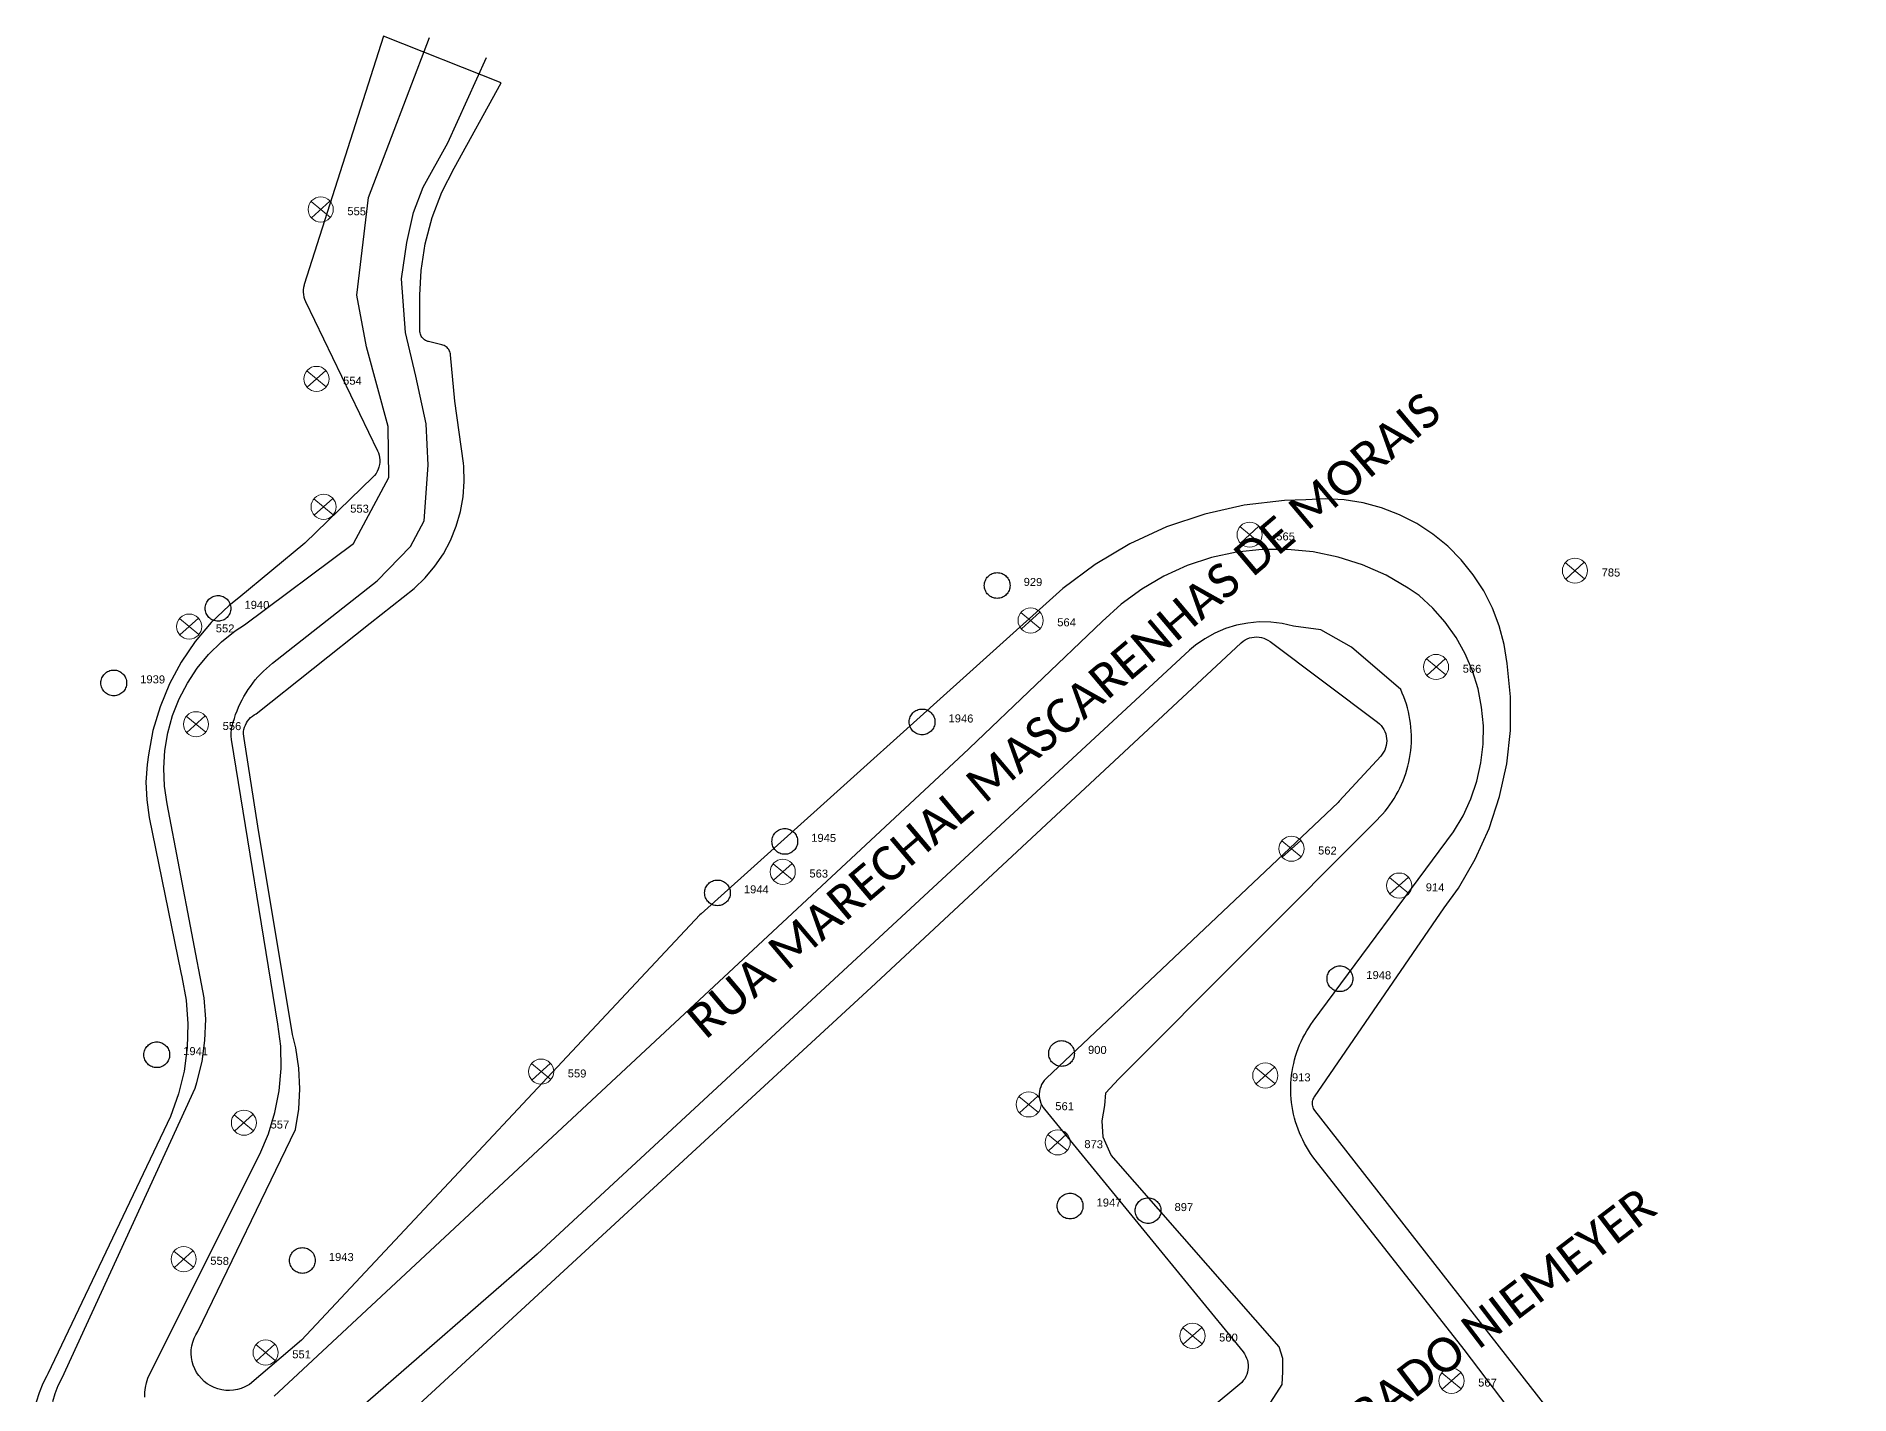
# Model space of a CAD drawing. Header units: millimetres. Extents: x 676447 to 689606, y 7455628 to 7463967.
# Drawn here: x 686231.6 to 686390.2, y 7459269.3 to 7459388.1 of the extents above; entities that cross this region are included whole.
import ezdxf

# ---------------------------------------------------------------- set-up
doc = ezdxf.new("R2010")
doc.units = ezdxf.units.MM
doc.header["$LTSCALE"] = 0.1
doc.header["$MEASUREMENT"] = 0
doc.linetypes.add('PHANTOM2', pattern=[1.25, 0.625, -0.125, 0.125, -0.125, 0.125, -0.125])
doc.layers.add('10.4-Postes', color=1, linetype='Continuous', lineweight=0)
for name, color, linetype in [('Caixas Subterrâneas', 5, 'Continuous'), ('LEGENDAS_INFRAESTRUTURAS', 7, 'Continuous'), ('MUB_MEIOFIO', 7, 'Continuous'), ('MUB_QUADRAS', 7, 'Continuous'), ('MUB_SEGMENTO', 7, 'Continuous'), ('NOS_DE_INFRAESTRUTURA', 7, 'Continuous')]:
    doc.layers.add(name, color=color, linetype=linetype)
doc.styles.add('Legend', font='calibri.ttf')
doc.styles.get("Standard").update_dxf_attribs({"font": 'arial.ttf'})

# ---------------------------------------------------------------- blocks, each defined once
blk = doc.blocks.new('PTPT')
at = {"layer": '10.4-Postes', "color": 1, "linetype": 'PHANTOM2'}
for points in [[(-0.0000079, 0.0000104), (0.0000075, -0.000002)], [(0.000007, 0.0000109), (-0.0000074, -0.0000025)]]:
    blk.add_lwpolyline(points, dxfattribs=at)
at = {"layer": '10.4-Postes', "color": 1}
blk.add_circle((-0.0000002, 0.0000042), 0.00000987, dxfattribs=at)
blk = doc.blocks.new('MHMZ')
at = {"linetype": 'PHANTOM2'}
blk.add_circle((0, 0), 0.0000101, dxfattribs=at)

msp = doc.modelspace()

# ---------------------------------------------------------------- linework, layer by layer
at = {"layer": 'MUB_MEIOFIO', "linetype": 'Continuous'}
for points in [[(686233.05, 7459268.7), (686233.25, 7459269.41), (686233.52, 7459270.11), (686233.86, 7459270.77), (686245.49, 7459296.11), (686245.65, 7459296.61), (686246.1, 7459298.43), (686246.35, 7459300.28), (686246.42, 7459302.15), (686246.28, 7459304.02), (686243.05, 7459320.99), (686242.82, 7459322.53), (686242.75, 7459324.09), (686242.85, 7459325.65), (686243.1, 7459327.19), (686243.52, 7459328.69), (686244.09, 7459330.15), (686244.81, 7459331.53), (686245.67, 7459332.83), (686246.67, 7459334.04), (686247.78, 7459335.13), (686249, 7459336.1), (686249.81, 7459336.64), (686259.33, 7459343.73), (686262.42, 7459349.52), (686262.37, 7459353.98), (686260.49, 7459360.94), (686259.63, 7459365.45), (686260.66, 7459374), (686265.99, 7459388)], [(686241.1, 7459269.1), (686241.1, 7459269.52), (686241.14, 7459269.93), (686241.22, 7459270.34), (686241.35, 7459270.74), (686250.84, 7459289.72), (686251.15, 7459290.33), (686251.91, 7459292.12), (686252.47, 7459293.98), (686252.84, 7459295.89), (686253.01, 7459297.83), (686252.97, 7459299.78), (686252.73, 7459301.71), (686248.66, 7459326.59), (686248.63, 7459326.89), (686248.63, 7459327.19), (686248.66, 7459327.49), (686248.65, 7459327.44), (686248.73, 7459327.78), (686248.81, 7459328.12), (686248.92, 7459328.45), (686249.03, 7459328.78), (686249.15, 7459329.11), (686249.29, 7459329.43), (686249.43, 7459329.75), (686249.59, 7459330.06), (686249.76, 7459330.37), (686249.94, 7459330.67), (686250.13, 7459330.97), (686250.33, 7459331.25), (686250.53, 7459331.53), (686250.75, 7459331.81), (686250.98, 7459332.07), (686251.22, 7459332.33), (686251.47, 7459332.58), (686251.72, 7459332.82), (686251.98, 7459333.05), (686252.26, 7459333.27), (686261.41, 7459340.48), (686264.32, 7459343.47), (686265.52, 7459345.74), (686265.86, 7459350.58), (686265.69, 7459354.22), (686264.79, 7459358.37), (686263.89, 7459362.19), (686263.55, 7459366.9), (686264.02, 7459370.06), (686264.58, 7459372.68), (686265.44, 7459374.92), (686267.58, 7459378.77), (686270.97, 7459386.26)], [(686385.75, 7459234.71), (686356.51, 7459273.25), (686343.47, 7459289.84), (686343.26, 7459290.11), (686343.07, 7459290.39), (686342.88, 7459290.68), (686342.7, 7459290.97), (686342.53, 7459291.27), (686342.38, 7459291.58), (686342.23, 7459291.88), (686342.09, 7459292.2), (686341.97, 7459292.52), (686341.85, 7459292.84), (686341.75, 7459293.17), (686341.66, 7459293.5), (686341.58, 7459293.83), (686341.51, 7459294.17), (686341.45, 7459294.51), (686341.4, 7459294.85), (686341.37, 7459295.19), (686341.35, 7459295.53), (686341.33, 7459295.87), (686341.34, 7459296.22), (686341.35, 7459296.56), (686341.37, 7459296.9), (686341.41, 7459297.24), (686341.46, 7459297.58), (686341.52, 7459297.92), (686341.59, 7459298.26), (686341.67, 7459298.59), (686341.76, 7459298.92), (686341.87, 7459299.25), (686341.99, 7459299.57), (686342.11, 7459299.89), (686342.25, 7459300.2), (686342.4, 7459300.51), (686342.56, 7459300.81), (686342.73, 7459301.11), (686342.91, 7459301.4), (686343.1, 7459301.69), (686343.3, 7459301.97), (686355.56, 7459318.53), (686356.4, 7459319.93), (686357.08, 7459321.42), (686357.61, 7459322.96), (686357.97, 7459324.56), (686358.16, 7459326.18), (686358.18, 7459327.81), (686358.03, 7459329.44), (686357.72, 7459331.04), (686357.23, 7459332.6), (686356.59, 7459334.1), (686355.79, 7459335.53), (686354.85, 7459336.86), (686353.77, 7459338.09), (686352.57, 7459339.2), (686351.61, 7459339.85), (686349.67, 7459340.97), (686347.62, 7459341.87), (686345.49, 7459342.55), (686343.29, 7459343.01), (686341.06, 7459343.23), (686338.82, 7459343.23), (686336.59, 7459342.98), (686334.4, 7459342.51), (686332.28, 7459341.81), (686330.23, 7459340.89), (686328.3, 7459339.76), (686326.49, 7459338.44), (686324.83, 7459336.93), (686313.24, 7459325.84), (686313.14, 7459325.76), (686254.06, 7459270.72), (686252.41, 7459269.17)], [(686339.34, 7459268.25), (686340.58, 7459270.18), (686340.64, 7459271.3), (686340.64, 7459272.48), (686340.33, 7459273.48), (686325.62, 7459290.24), (686324.91, 7459291.82), (686324.83, 7459293.25), (686325.07, 7459294.59), (686325.15, 7459295.7), (686326.26, 7459296.89), (686348.88, 7459319.59), (686349.12, 7459319.83), (686349.36, 7459320.08), (686349.58, 7459320.34), (686349.79, 7459320.61), (686350, 7459320.88), (686350.2, 7459321.17), (686350.38, 7459321.45), (686350.56, 7459321.75), (686350.72, 7459322.05), (686350.88, 7459322.35), (686351.02, 7459322.66), (686351.16, 7459322.98), (686351.28, 7459323.3), (686351.39, 7459323.62), (686351.49, 7459323.95), (686351.58, 7459324.28), (686351.66, 7459324.61), (686351.73, 7459324.95), (686351.79, 7459325.29), (686351.83, 7459325.63), (686351.86, 7459325.97), (686351.88, 7459326.31), (686351.89, 7459326.65), (686351.89, 7459326.99), (686351.87, 7459327.34), (686351.85, 7459327.68), (686351.81, 7459328.02), (686351.76, 7459328.36), (686351.7, 7459328.69), (686351.63, 7459329.03), (686351.54, 7459329.36), (686351.45, 7459329.69), (686351.34, 7459330.02), (686351.22, 7459330.34), (686351.09, 7459330.65), (686350.95, 7459330.97), (686346.65, 7459334.68), (686343.95, 7459336.2), (686341.57, 7459336.51), (686340.59, 7459336.74), (686339.59, 7459336.86), (686338.58, 7459336.88), (686337.58, 7459336.79), (686336.59, 7459336.6), (686335.63, 7459336.3), (686334.7, 7459335.91), (686333.82, 7459335.42), (686332.99, 7459334.84), (686332.48, 7459334.41), (686275.4, 7459281.6), (686249.59, 7459259.14)]]:
    msp.add_lwpolyline(points, dxfattribs=at)
at = {"layer": 'MUB_QUADRAS', "linetype": 'Continuous'}
for points in [[(686390.23, 7459234.28), (686343.43, 7459294.16), (686343.37, 7459294.25), (686343.32, 7459294.34), (686343.28, 7459294.44), (686343.25, 7459294.54), (686343.23, 7459294.64), (686343.22, 7459294.74), (686343.22, 7459294.85), (686343.23, 7459294.95), (686343.26, 7459295.05), (686343.29, 7459295.15), (686343.34, 7459295.25), (686343.39, 7459295.34), (686343.4, 7459295.34), (686354.76, 7459311.87), (686356, 7459313.61), (686357.47, 7459316.14), (686358.68, 7459318.82), (686359.6, 7459321.61), (686360.22, 7459324.48), (686360.54, 7459327.4), (686360.55, 7459330.34), (686360.26, 7459333.26), (686360, 7459334.91), (686359.57, 7459336.53), (686358.97, 7459338.1), (686358.21, 7459339.6), (686357.3, 7459341.01), (686356.24, 7459342.32), (686355.06, 7459343.51), (686353.75, 7459344.56), (686352.35, 7459345.48), (686350.85, 7459346.25), (686349.28, 7459346.85), (686347.66, 7459347.29), (686346, 7459347.55), (686344.33, 7459347.65), (686342.65, 7459347.56), (686340.77, 7459347.49), (686337.26, 7459347.09), (686333.81, 7459346.31), (686330.46, 7459345.19), (686327.25, 7459343.72), (686324.21, 7459341.92), (686321.38, 7459339.81), (686289.75, 7459311.37), (686289.64, 7459311.27), (686254.78, 7459274.07), (686250.23, 7459270.2), (686250.14, 7459270.14), (686249.84, 7459269.98), (686249.52, 7459269.85), (686249.19, 7459269.75), (686248.85, 7459269.69), (686248.5, 7459269.67), (686248.16, 7459269.68), (686247.82, 7459269.73), (686247.48, 7459269.81), (686247.16, 7459269.92), (686246.85, 7459270.07), (686246.55, 7459270.26), (686246.28, 7459270.47), (686246.03, 7459270.71), (686245.81, 7459270.97), (686245.62, 7459271.25), (686245.45, 7459271.56), (686245.32, 7459271.88), (686245.23, 7459272.21), (686245.17, 7459272.55), (686245.14, 7459272.89), (686245.15, 7459273.24), (686245.2, 7459273.58), (686245.28, 7459273.91), (686245.4, 7459274.24), (686245.55, 7459274.55), (686245.73, 7459274.84), (686254.28, 7459292.49), (686254.56, 7459294.26), (686254.66, 7459296.06), (686254.57, 7459297.85), (686254.29, 7459299.63), (686254, 7459300.8), (686250.97, 7459319.01), (686249.77, 7459326.7), (686249.74, 7459326.9), (686249.72, 7459327.1), (686249.73, 7459327.3), (686249.76, 7459327.49), (686249.81, 7459327.69), (686249.88, 7459327.87), (686249.97, 7459328.05), (686250.08, 7459328.22), (686250.2, 7459328.38), (686250.34, 7459328.52), (686250.5, 7459328.65), (686250.66, 7459328.76), (686250.82, 7459328.84), (686260.8, 7459336.77), (686264.64, 7459339.82), (686265.6, 7459340.74), (686266.45, 7459341.75), (686267.2, 7459342.85), (686267.82, 7459344.02), (686268.32, 7459345.25), (686268.69, 7459346.53), (686268.93, 7459347.83), (686269.02, 7459349.16), (686268.98, 7459350.48), (686268.95, 7459350.77), (686268.22, 7459356.18), (686267.84, 7459360.24), (686267.82, 7459360.33), (686267.8, 7459360.43), (686267.77, 7459360.53), (686267.72, 7459360.62), (686267.67, 7459360.71), (686267.6, 7459360.79), (686267.53, 7459360.87), (686267.45, 7459360.94), (686267.36, 7459361), (686267.27, 7459361.05), (686267.17, 7459361.09), (686267.07, 7459361.12), (686265.91, 7459361.4), (686265.83, 7459361.42), (686265.73, 7459361.46), (686265.64, 7459361.5), (686265.55, 7459361.56), (686265.47, 7459361.63), (686265.4, 7459361.7), (686265.33, 7459361.78), (686265.27, 7459361.87), (686265.23, 7459361.96), (686265.19, 7459362.06), (686265.16, 7459362.16), (686265.15, 7459362.26), (686265.14, 7459362.37), (686265.14, 7459365.45), (686265.26, 7459367.62), (686265.62, 7459369.96), (686266.23, 7459372.25), (686267.08, 7459374.47), (686268.15, 7459376.58), (686272.27, 7459384.04), (686261.97, 7459388.1), (686255.03, 7459366.39), (686255.02, 7459366.34), (686254.97, 7459366.14), (686254.94, 7459365.93), (686254.94, 7459365.72), (686254.96, 7459365.51), (686255, 7459365.3), (686255.06, 7459365.1), (686255.14, 7459364.91), (686261.45, 7459351.85), (686261.53, 7459351.67), (686261.59, 7459351.47), (686261.63, 7459351.26), (686261.65, 7459351.05), (686261.64, 7459350.84), (686261.62, 7459350.64), (686261.57, 7459350.43), (686261.5, 7459350.23), (686261.42, 7459350.04), (686261.31, 7459349.86), (686261.18, 7459349.7), (686261.04, 7459349.54), (686255.08, 7459343.78), (686249.32, 7459339), (686248.47, 7459338.31), (686246.9, 7459336.82), (686245.5, 7459335.17), (686244.27, 7459333.38), (686243.24, 7459331.47), (686242.42, 7459329.47), (686241.8, 7459327.39), (686241.41, 7459325.26), (686241.28, 7459324.42), (686241.18, 7459322.87), (686241.25, 7459321.32), (686241.47, 7459319.79), (686244.23, 7459306.24), (686244.32, 7459305.86), (686244.7, 7459303.82), (686244.85, 7459301.75), (686244.79, 7459299.67), (686244.52, 7459297.61), (686244.03, 7459295.6), (686243.33, 7459293.64), (686232.61, 7459271.14), (686232.51, 7459270.94), (686232.15, 7459270.28), (686231.83, 7459269.48), (686231.59, 7459268.66)], [(686262.42, 7459266.03), (686304.62, 7459304.91), (686336.96, 7459335.03), (686337, 7459335.07), (686337.17, 7459335.2), (686337.35, 7459335.31), (686337.53, 7459335.41), (686337.73, 7459335.48), (686337.93, 7459335.53), (686338.14, 7459335.56), (686338.35, 7459335.57), (686338.56, 7459335.55), (686338.76, 7459335.52), (686338.97, 7459335.46), (686339.16, 7459335.38), (686339.34, 7459335.28), (686339.52, 7459335.17), (686348.93, 7459328.11), (686349.09, 7459327.98), (686349.23, 7459327.83), (686349.36, 7459327.66), (686349.47, 7459327.49), (686349.57, 7459327.3), (686349.64, 7459327.1), (686349.69, 7459326.9), (686349.72, 7459326.69), (686349.73, 7459326.49), (686349.72, 7459326.28), (686349.68, 7459326.07), (686349.63, 7459325.87), (686349.55, 7459325.67), (686349.45, 7459325.49), (686349.34, 7459325.31), (686349.2, 7459325.15), (686345.57, 7459321.2), (686345.47, 7459321.1), (686319.95, 7459296.98), (686319.91, 7459296.93), (686319.77, 7459296.78), (686319.64, 7459296.61), (686319.54, 7459296.42), (686319.46, 7459296.23), (686319.39, 7459296.03), (686319.35, 7459295.83), (686319.33, 7459295.62), (686319.33, 7459295.41), (686319.35, 7459295.2), (686319.4, 7459295), (686319.46, 7459294.8), (686319.55, 7459294.61), (686319.66, 7459294.43), (686319.78, 7459294.26), (686337.16, 7459273.04), (686337.28, 7459272.88), (686337.38, 7459272.7), (686337.47, 7459272.51), (686337.54, 7459272.31), (686337.59, 7459272.11), (686337.61, 7459271.9), (686337.61, 7459271.69), (686337.59, 7459271.48), (686337.55, 7459271.28), (686337.49, 7459271.08), (686337.41, 7459270.88), (686337.31, 7459270.7), (686337.18, 7459270.53), (686337.05, 7459270.37), (686336.89, 7459270.23), (686308.02, 7459246.24)]]:
    msp.add_lwpolyline(points, dxfattribs=at)

# ---------------------------------------------------------------- block references
at = {"layer": 'Caixas Subterrâneas', "color": 40}
for p, xscale, yscale, zscale, rotation in [((686315.65, 7459340.07), 111319.4907932736, 111319.4907932736, 111319.4907932736, 359.290766314136), ((686247.49, 7459338.07), 111319.4907932736, 111319.4907932736, 111319.4907932736, 359.2910249676776), ((686238.37, 7459331.55), 111319.4907932736, 111319.4907932736, 111319.4907932736, 359.2910576230657), ((686309.08, 7459328.14), 111319.4907932736, 111319.4907932736, 111319.4907932736, 359.2907875902082), ((686297.07, 7459317.69), 111319.4907932736, 111319.4907932736, 111319.4907932736, 359.2908300290053), ((686291.18, 7459313.19), 111319.4907932736, 111319.4907932736, 111319.4907932736, 359.2908510297698), ((686345.63, 7459305.68), 111319.4907932736, 111319.4907932736, 111319.4907932736, 359.2906415711445), ((686242.13, 7459299.03), 111319.4907932735, 111319.4907932735, 111319.4907932735, 359.2910332098906), ((686321.28, 7459299.14), 111319.4907932736, 111319.4907932736, 111319.4907932736, 359.290732153244), ((686322.03, 7459285.8), 111319.4907932736, 111319.4907932736, 111319.4907932736, 359.2907251795794), ((686328.85, 7459285.4), 111319.4907932736, 111319.4907932736, 111319.4907932736, 359.2906991065284), ((686254.87, 7459281.04), 111319.4907932736, 111319.4907932736, 111319.4907932736, 359.290979187573)]:
    msp.add_blockref('MHMZ', p, dxfattribs=dict(at, xscale=xscale, yscale=yscale, zscale=zscale, rotation=rotation))
at = {"layer": 'NOS_DE_INFRAESTRUTURA', "color": 1}
for p, xscale, yscale, zscale, rotation in [((686256.49, 7459372.49), 111319.4907932736, 111319.4907932736, 111319.4907932736, 359.2910014404907), ((686256.12, 7459357.67), 111319.4907932736, 111319.4907932736, 111319.4907932736, 359.2909982259879), ((686256.74, 7459346.48), 111319.4907932735, 111319.4907932735, 111319.4907932735, 359.2909924036231), ((686337.75, 7459344.05), 111319.4907932736, 111319.4907932736, 111319.4907932736, 359.2906834863251), ((686366.21, 7459340.9), 111319.4907932735, 111319.4907932735, 111319.4907932735, 359.2905742120996), ((686244.98, 7459336.01), 111319.4907932736, 111319.4907932736, 111319.4907932736, 359.2910338792349), ((686318.59, 7459336.54), 111319.4907932736, 111319.4907932736, 111319.4907932736, 359.2907540132464), ((686354.06, 7459332.48), 111319.4907932735, 111319.4907932735, 111319.4907932735, 359.2906178339208), ((686245.58, 7459327.47), 111319.4907932736, 111319.4907932736, 111319.4907932736, 359.2910289371646), ((686341.41, 7459316.58), 111319.4907932736, 111319.4907932736, 111319.4907932736, 359.2906609930042), ((686296.91, 7459314.56), 111319.4907932736, 111319.4907932736, 111319.4907932736, 359.2908296498493), ((686350.83, 7459313.36), 111319.4907932736, 111319.4907932736, 111319.4907932736, 359.2906241635469), ((686275.77, 7459297.09), 111319.4907932736, 111319.4907932736, 111319.4907932736, 359.2909046358783), ((686339.12, 7459296.75), 111319.4907932736, 111319.4907932736, 111319.4907932736, 359.2906635713543), ((686318.42, 7459294.22), 111319.4907932736, 111319.4907932736, 111319.4907932736, 359.2907415207636), ((686249.77, 7459292.62), 111319.4907932736, 111319.4907932736, 111319.4907932736, 359.2910021582998), ((686320.96, 7459290.9), 111319.4907932736, 111319.4907932736, 111319.4907932736, 359.2907308292286), ((686244.5, 7459280.69), 111319.4907932736, 111319.4907932736, 111319.4907932736, 359.2910185073305), ((686332.75, 7459273.98), 111319.4907932736, 111319.4907932736, 111319.4907932736, 359.2906807096912), ((686251.67, 7459272.52), 111319.4907932736, 111319.4907932736, 111319.4907932736, 359.2909887106021), ((686355.41, 7459270.05), 111319.4907932735, 111319.4907932735, 111319.4907932735, 359.2905932972405)]:
    msp.add_blockref('PTPT', p, dxfattribs=dict(at, xscale=xscale, yscale=yscale, zscale=zscale, rotation=rotation))

# ---------------------------------------------------------------- texts
at = {"layer": 'LEGENDAS_INFRAESTRUTURAS', "color": 1}
for s, rotation, p in [('555', 359.291, (686258.8, 7459372.46)), ('554', 359.291, (686258.43, 7459357.64)), ('553', 359.291, (686259.05, 7459346.45)), ('565', 359.2907, (686340.06, 7459344.02)), ('785', 359.2906, (686368.52, 7459340.87)), ('564', 359.2907, (686320.9, 7459336.51)), ('552', 359.291, (686247.29, 7459335.98)), ('566', 359.2906, (686356.37, 7459332.45)), ('556', 359.291, (686247.89, 7459327.44)), ('562', 359.2907, (686343.72, 7459316.55)), ('563', 359.2908, (686299.22, 7459314.54)), ('914', 359.2906, (686353.14, 7459313.33)), ('559', 359.2909, (686278.08, 7459297.06)), ('913', 359.2907, (686341.43, 7459296.72)), ('561', 359.2907, (686320.73, 7459294.19)), ('557', 359.291, (686252.08, 7459292.59)), ('873', 359.2907, (686323.27, 7459290.87)), ('558', 359.291, (686246.81, 7459280.67)), ('560', 359.2907, (686335.06, 7459273.96)), ('551', 359.291, (686253.98, 7459272.49)), ('567', 359.2906, (686357.72, 7459270.02))]:
    msp.add_text(s, height=0.7, rotation=rotation, dxfattribs=at).set_placement(p)
at = {"layer": 'LEGENDAS_INFRAESTRUTURAS', "color": 5}
for s, rotation, p in [('929', 359.2908, (686317.96, 7459340.04)), ('1940', 359.291, (686249.8, 7459338.04)), ('1939', 359.291, (686240.68, 7459331.53)), ('1946', 359.2908, (686311.39, 7459328.11)), ('1945', 359.2908, (686299.38, 7459317.66)), ('1944', 359.2908, (686293.49, 7459313.16)), ('1948', 359.2906, (686347.94, 7459305.66)), ('1941', 359.291, (686244.44, 7459299.01)), ('900', 359.2907, (686323.59, 7459299.12)), ('1947', 359.2907, (686324.34, 7459285.77)), ('897', 359.2907, (686331.16, 7459285.37)), ('1943', 359.291, (686257.18, 7459281.01))]:
    msp.add_text(s, height=0.7, rotation=rotation, dxfattribs=at).set_placement(p)
at = {"layer": 'MUB_SEGMENTO', "color": 253, "style": 'Legend'}
for s, rotation, p in [('RUA MARECHAL MASCARENHAS DE MORAIS', 40.2042, (686290.14, 7459300.29)), ('RUA  CONRADO NIEMEYER', 37.3289, (686332.91, 7459254.25))]:
    msp.add_text(s, height=3, rotation=rotation, dxfattribs=at).set_placement(p)

doc.saveas('drawing.dxf')
